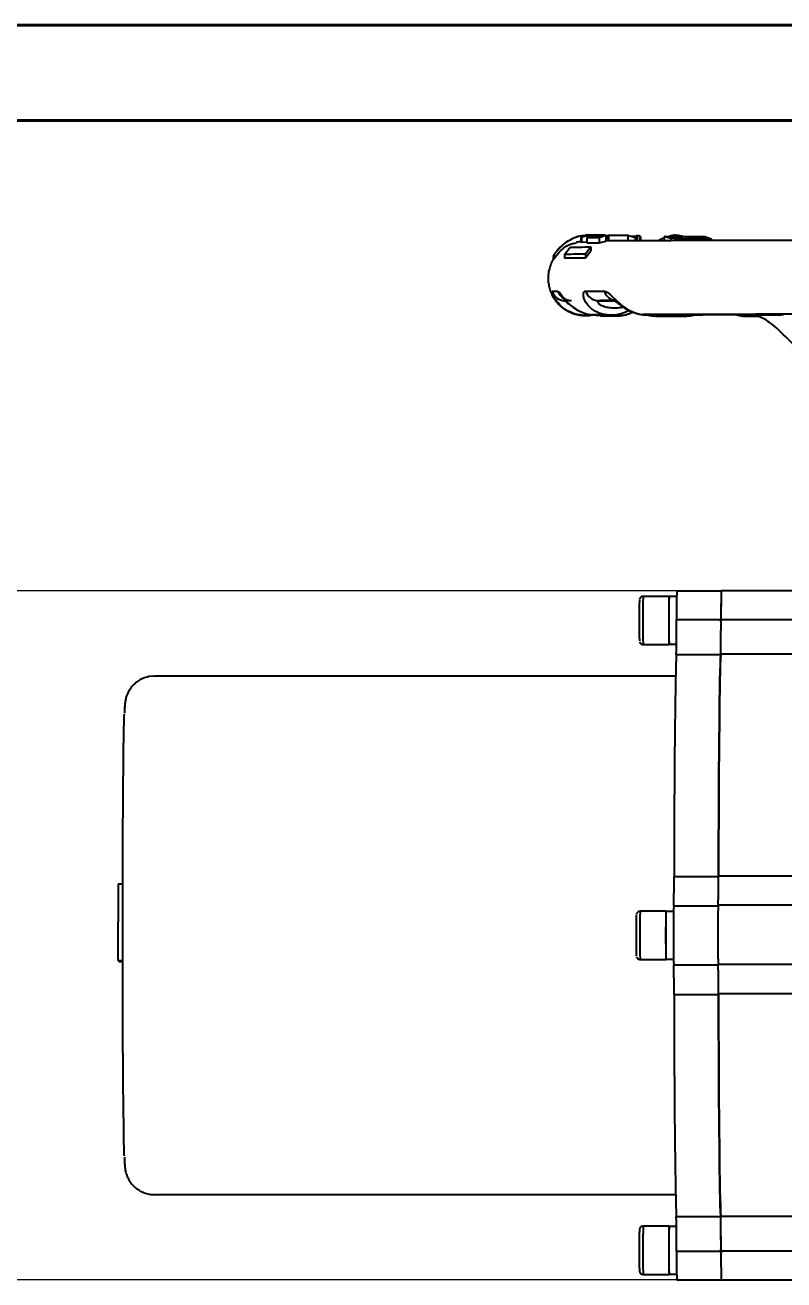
# Model space of a CAD drawing. Header units: millimetres. Extents: x 2448 to 4397, y 790 to 2168.
# Drawn here: x 3470.4 to 3654.8, y 1863.6 to 2168.4 of the extents above; entities that cross this region are included whole.
import ezdxf

# ---------------------------------------------------------------- set-up
doc = ezdxf.new("R2010")
doc.units = ezdxf.units.MM
for name, color, linetype, lineweight in [('AM_BOR', 7, 'Continuous', 50), ('标注', 3, 'Continuous', 13), ('粗实线', 7, 'Continuous', 40)]:
    doc.layers.add(name, color=color, linetype=linetype, lineweight=lineweight)
doc.styles.add('SLDTEXTSTYLE1', font='txt.shx', dxfattribs={"width": 0.7, "bigfont": 'gbcbig.shx'})
doc.dimstyles.new('SLDDIMSTYLE12$0', dxfattribs={"dimtxt": 12, "dimasz": 10, "dimexe": 0, "dimexo": 0.0625, "dimgap": 0.875, "dimtad": 1, "dimdec": 1, "dimlfac": 1.8, "dimrnd": 1e-09, "dimzin": 12, "dimdsep": 46, "dimtxsty": 'SLDTEXTSTYLE1', "dimcen": 0.09, "dimdle": 8.16, "dimclrd": 3, "dimclre": 3, "dimadec": 0, "dimazin": 3, "dimtfac": 1, "dimtdec": 1, "dimtofl": 0, "dimtmove": 0, "dimatfit": 3, "dimfxl": 0, "dimfrac": 2, "dimtolj": 1, "dimlwd": 5, "dimlwe": 5, "dimarcsym": 0})

# ---------------------------------------------------------------- blocks, each defined once
blk = doc.blocks.new('*D54')
at = {"layer": 'Defpoints', "color": 0, "transparency": 16777216}
for p in [(3639.56, 2030.97), (3454.81, 1863.57), (3639.56, 1863.57)]:
    blk.add_point(p, dxfattribs=at)
at = {"layer": '标注', "color": 3, "lineweight": 5, "transparency": 16777216}
blk.add_line((3639.5, 2030.97), (3454.81, 2030.97), dxfattribs=at)
at = {"layer": '标注', "color": 3, "linetype": 'Continuous', "lineweight": 5, "transparency": 16777216}
for p, q in [((3454.81, 2020.97), (3454.81, 1873.57)), ((3639.5, 1863.57), (3454.81, 1863.57))]:
    blk.add_line(p, q, dxfattribs=at)
at = {"layer": '标注', "color": 3, "transparency": 16777216}
for points in [[(3453.15, 2020.97), (3456.48, 2020.97), (3454.81, 2030.97)], [(3453.15, 1873.57), (3456.48, 1873.57), (3454.81, 1863.57)]]:
    blk.add_solid(points, dxfattribs=at)
at = {"layer": '标注', "color": 0, "transparency": 16777216, "insert": (3442.51, 1947.27), "char_height": 10, "attachment_point": 5, "rotation": 90, "style": 'SLDTEXTSTYLE1'}
blk.add_mtext('\\A1;{\\H2.28571x;130}', dxfattribs=at)
blk = doc.blocks.new('rA3')
at = {"layer": '粗实线'}
for p, q in [((753.384, 421.26), (333.384, 421.26)), ((748.384, 416.26), (358.384, 416.26))]:
    blk.add_line(p, q, dxfattribs=at)

msp = doc.modelspace()

# ---------------------------------------------------------------- linework, layer by layer
at = {"color": 7, "linetype": 'Continuous', "lineweight": 25}
for p, q in [((3605.618, 2116.917), (3605.458, 2116.914)), ((3605.458, 2116.914), (3605.458, 2115.649)), ((3605.458, 2115.649), (3605.618, 2115.652)), ((3607.871, 2117.362), (3605.618, 2116.917)), ((3605.618, 2116.917), (3605.618, 2115.652)), ((3605.618, 2115.652), (3606.855, 2115.797)), ((3606.89, 2117.243), (3605.809, 2117.219)), ((3607.303, 2117.432), (3606.549, 2117.344)), ((3606.81, 2117.381), (3607.062, 2117.421)), ((3606.855, 2116.697), (3608.531, 2117.251)), ((3609.875, 2116.73), (3606.855, 2116.697)), ((3606.855, 2116.697), (3606.855, 2115.488)), ((3607.062, 2117.421), (3608.106, 2117.443)), ((3608.939, 2117.49), (3607.871, 2117.362)), ((3607.871, 2117.362), (3607.871, 2117.033)), ((3608.531, 2117.251), (3611.536, 2117.28)), ((3608.781, 2117.488), (3608.939, 2117.49)), ((3608.939, 2117.49), (3608.939, 2117.255)), ((3611.536, 2117.28), (3609.875, 2116.73)), ((3609.875, 2116.73), (3609.875, 2115.513)), ((3609.875, 2115.513), (3611.536, 2115.899)), ((3610.446, 2117.391), (3610.025, 2117.395)), ((3611.403, 2117.108), (3612.038, 2116.961)), ((3612.153, 2116.418), (3611.457, 2116.715)), ((3611.536, 2117.28), (3611.536, 2115.899)), ((3612.126, 2116.855), (3611.536, 2117.033)), ((3611.955, 2117.319), (3612.166, 2117.309)), ((3612.05, 2116.65), (3612.153, 2116.612)), ((3612.153, 2117.285), (3612.153, 2115.964)), ((3616.869, 2117.318), (3616.869, 2115.994)), ((3618.609, 2116.748), (3616.869, 2117.318)), ((3617.465, 2117.123), (3618.768, 2117.118)), ((3618.609, 2116.748), (3618.609, 2116.002)), ((3618.609, 2116.311), (3619.161, 2116.022)), ((3618.768, 2117.118), (3619.024, 2117.267)), ((3618.768, 2117.118), (3618.768, 2116.227)), ((3619.024, 2117.267), (3619.024, 2116.094)), ((3619.024, 2117.267), (3619.677, 2117.264)), ((3619.677, 2117.264), (3619.677, 2116.008)), ((3619.677, 2117.264), (3619.947, 2116.971)), ((3619.947, 2116.971), (3619.947, 2116.009)), ((3627.294, 2116.53), (3625.68, 2117.091)), ((3625.68, 2117.091), (3630.302, 2117.07)), ((3625.68, 2117.091), (3625.68, 2116.032)), ((3627.294, 2116.53), (3627.294, 2116.038)), ((3629.014, 2117.168), (3630.788, 2117.068)), ((3630.788, 2117.068), (3635.584, 2117.05)), ((3635.584, 2117.05), (3637.08, 2116.482)), ((3637.08, 2116.482), (3637.08, 2116.069)), ((3601.474, 2112.679), (3602.867, 2114.456)), ((3601.474, 2112.679), (3601.474, 2111.828)), ((3607.877, 2114.529), (3606.529, 2112.769)), ((3606.529, 2111.87), (3607.877, 2113.563)), ((3606.529, 2112.769), (3606.529, 2111.87)), ((3606.855, 2115.488), (3609.875, 2115.513)), ((3607.877, 2114.529), (3607.877, 2113.563)), ((3598.742, 2112.234), (3598.742, 2111.431)), ((3609.738, 2101.462), (3613.638, 2101.459)), ((3605.53, 2097.927), (3605.596, 2097.924)), ((3605.568, 2097.943), (3605.537, 2097.934)), ((3605.61, 2097.966), (3605.568, 2097.943)), ((3605.649, 2097.934), (3605.61, 2097.966)), ((3605.811, 2097.913), (3605.866, 2097.934)), ((3608.222, 2098.014), (3608.363, 2097.983)), ((3609.257, 2097.885), (3609.326, 2097.863)), ((3609.405, 2097.854), (3609.257, 2097.885)), ((3609.326, 2097.863), (3609.366, 2097.862)), ((3610.583, 2097.848), (3609.405, 2097.854)), ((3611.886, 2098.046), (3611.726, 2098.02)), ((3611.811, 2098.011), (3611.886, 2098.046)), ((3620.297, 2098.091), (3620.565, 2098.055)), ((3622.565, 2097.809), (3622.744, 2097.785)), ((3622.822, 2097.776), (3622.565, 2097.809)), ((3644.604, 2097.743), (3644.9, 2097.715)), ((3644.732, 2097.753), (3644.867, 2097.734)), ((3645.576, 2097.667), (3648.826, 2097.66)), ((3654.002, 2098.187), (3648.185, 2098.176)), ((3648.185, 2098.176), (3648.415, 2098.053)), ((3648.415, 2098.053), (3654.033, 2098.059)), ((3654.033, 2098.059), (3654.002, 2098.187)), ((3628.76, 2030.974), (3639.559, 2030.975)), ((3666.56, 2030.975), (3639.561, 2030.974)), ((3626.87, 2029.624), (3620.57, 2029.624)), ((3628.718, 2029.57), (3626.87, 2029.57)), ((3628.689, 2024.027), (3639.488, 2024.027)), ((3639.49, 2024.042), (3666.488, 2024.043)), ((3620.571, 2017.924), (3626.87, 2017.924)), ((3628.618, 2015.534), (3639.417, 2015.535)), ((3666.417, 2015.566), (3639.419, 2015.565)), ((3628.463, 2010.274), (3501.867, 2010.272)), ((3628.083, 1961.614), (3638.882, 1961.614)), ((3638.883, 1961.76), (3678.028, 1961.761)), ((3493.004, 1959.807), (3492.945, 1941.147)), ((3493.004, 1959.807), (3494.127, 1959.807)), ((3627.999, 1954.47), (3638.785, 1954.47)), ((3673.691, 1954.635), (3638.798, 1954.634)), ((3626.111, 1953.124), (3619.812, 1953.124)), ((3627.959, 1953.07), (3626.111, 1953.07)), ((3492.945, 1941.147), (3492.98, 1941.147)), ((3492.945, 1941.147), (3494.117, 1941.147)), ((3492.98, 1941.147), (3494.117, 1941.147)), ((3493.14, 1941.147), (3493.14, 1940.937)), ((3493.14, 1940.937), (3494.117, 1940.937)), ((3493.14, 1940.937), (3493.167, 1940.937)), ((3493.167, 1940.937), (3494.117, 1940.937)), ((3619.812, 1941.424), (3626.111, 1941.424)), ((3626.111, 1941.478), (3627.959, 1941.478)), ((3627.999, 1940.079), (3638.798, 1940.079)), ((3638.798, 1940.243), (3674.453, 1940.244)), ((3628.083, 1932.935), (3638.883, 1932.935)), ((3676.249, 1933.081), (3638.882, 1933.081)), ((3628.465, 1884.274), (3501.869, 1884.272)), ((3628.62, 1879.014), (3639.419, 1879.015)), ((3639.418, 1879.045), (3666.417, 1879.046)), ((3626.873, 1876.624), (3620.573, 1876.624)), ((3626.873, 1876.57), (3626.873, 1876.468)), ((3628.691, 1870.522), (3639.489, 1870.522)), ((3666.488, 1870.538), (3639.489, 1870.538)), ((3620.573, 1864.924), (3626.873, 1864.924)), ((3626.873, 1864.978), (3628.72, 1864.978)), ((3628.763, 1863.574), (3639.562, 1863.575)), ((3639.56, 1863.575), (3666.559, 1863.575))]:
    msp.add_line(p, q, dxfattribs=at)
at = {"color": 7, "linetype": 'Continuous', "lineweight": 25, "flags": 128}
for points in [[(3606.56, 2103.783), (3607.074, 2103.786), (3607.603, 2103.789), (3608.146, 2103.792), (3608.704, 2103.795), (3609.276, 2103.798), (3609.862, 2103.801), (3610.463, 2103.804), (3611.079, 2103.807)], [(3613.287, 2101.481), (3612.967, 2101.48), (3612.393, 2101.477), (3611.834, 2101.474), (3611.288, 2101.471), (3610.757, 2101.468), (3610.24, 2101.465), (3609.738, 2101.462)], [(3626.878, 2029.57), (3626.867, 2029.615), (3626.853, 2029.379), (3626.841, 2028.841), (3626.83, 2028.03), (3626.822, 2026.989), (3626.816, 2025.775), (3626.812, 2024.454), (3626.812, 2023.095), (3626.816, 2021.774), (3626.822, 2020.56), (3626.83, 2019.519), (3626.841, 2018.708), (3626.854, 2018.17), (3626.867, 2017.934), (3626.878, 2017.978)], [(3628.618, 2015.534), (3628.572, 2014.402), (3628.527, 2012.958), (3628.483, 2011.211), (3628.441, 2009.167), (3628.4, 2006.838), (3628.36, 2004.232), (3628.323, 2001.363), (3628.287, 1998.244), (3628.254, 1994.889), (3628.223, 1991.314), (3628.195, 1987.534), (3628.169, 1983.569), (3628.146, 1979.435), (3628.126, 1975.153), (3628.108, 1970.742), (3628.094, 1966.222), (3628.083, 1961.614)], [(3639.417, 2015.535), (3639.371, 2014.402), (3639.327, 2012.958), (3639.283, 2011.211), (3639.24, 2009.168), (3639.199, 2006.838), (3639.16, 2004.232), (3639.122, 2001.364), (3639.087, 1998.244), (3639.054, 1994.889), (3639.023, 1991.314), (3638.994, 1987.535), (3638.968, 1983.569), (3638.945, 1979.436), (3638.925, 1975.153), (3638.908, 1970.742), (3638.894, 1966.222), (3638.882, 1961.614)], [(3638.883, 1961.76), (3638.894, 1966.365), (3638.908, 1970.882), (3638.926, 1975.29), (3638.946, 1979.568), (3638.969, 1983.696), (3638.995, 1987.656), (3639.024, 1991.429), (3639.055, 1994.998), (3639.088, 1998.346), (3639.124, 2001.458), (3639.161, 2004.318), (3639.201, 2006.915), (3639.242, 2009.236), (3639.284, 2011.27), (3639.328, 2013.008), (3639.373, 2014.442), (3639.419, 2015.565)], [(3501.867, 2010.272), (3500.462, 2010.134), (3500.326, 2010.106)], [(3494.517, 1893.611), (3494.502, 1894.073), (3494.462, 1895.518), (3494.423, 1897.266), (3494.385, 1899.308), (3494.35, 1901.632), (3494.316, 1904.223), (3494.284, 1907.067), (3494.255, 1910.147), (3494.228, 1913.445), (3494.203, 1916.941), (3494.181, 1920.616), (3494.162, 1924.446), (3494.146, 1928.411), (3494.134, 1932.486), (3494.124, 1936.648), (3494.117, 1940.873), (3494.114, 1945.135), (3494.114, 1949.41), (3494.117, 1953.672), (3494.123, 1957.896), (3494.133, 1962.058), (3494.146, 1966.134), (3494.162, 1970.098), (3494.18, 1973.929), (3494.202, 1977.603), (3494.226, 1981.1), (3494.253, 1984.397), (3494.283, 1987.477), (3494.315, 1990.321), (3494.348, 1992.913), (3494.384, 1995.236), (3494.421, 1997.278), (3494.46, 1999.027), (3494.5, 2000.472), (3494.522, 2001.114)], [(3626.119, 1953.07), (3626.111, 1953.124), (3626.098, 1952.967), (3626.085, 1952.502), (3626.074, 1951.756), (3626.065, 1950.768), (3626.058, 1949.591), (3626.054, 1948.29), (3626.053, 1946.934), (3626.056, 1945.597), (3626.061, 1944.349), (3626.069, 1943.26), (3626.079, 1942.387), (3626.092, 1941.777), (3626.105, 1941.464), (3626.118, 1941.464), (3626.119, 1941.478)], [(3628.083, 1932.935), (3628.095, 1928.327), (3628.109, 1923.807), (3628.127, 1919.396), (3628.147, 1915.114), (3628.17, 1910.98), (3628.196, 1907.014), (3628.225, 1903.235), (3628.256, 1899.66), (3628.289, 1896.305), (3628.325, 1893.185), (3628.362, 1890.317), (3628.402, 1887.711), (3628.443, 1885.381), (3628.485, 1883.338), (3628.529, 1881.591), (3628.574, 1880.147), (3628.62, 1879.014)], [(3639.418, 1879.045), (3639.372, 1880.188), (3639.327, 1881.641), (3639.283, 1883.398), (3639.241, 1885.451), (3639.2, 1887.789), (3639.16, 1890.403), (3639.123, 1893.28), (3639.087, 1896.407), (3639.054, 1899.769), (3639.023, 1903.351), (3638.995, 1907.137), (3638.969, 1911.108), (3638.946, 1915.246), (3638.925, 1919.533), (3638.908, 1923.948), (3638.894, 1928.471), (3638.882, 1933.081)], [(3638.883, 1932.935), (3638.894, 1928.327), (3638.909, 1923.807), (3638.926, 1919.396), (3638.946, 1915.114), (3638.97, 1910.98), (3638.996, 1907.015), (3639.024, 1903.235), (3639.055, 1899.66), (3639.089, 1896.305), (3639.124, 1893.186), (3639.162, 1890.317), (3639.201, 1887.711), (3639.242, 1885.382), (3639.285, 1883.338), (3639.329, 1881.591), (3639.374, 1880.147), (3639.419, 1879.015)], [(3626.88, 1876.57), (3626.876, 1876.615), (3626.862, 1876.536), (3626.85, 1876.146), (3626.838, 1875.467), (3626.828, 1874.535), (3626.821, 1873.4), (3626.816, 1872.124), (3626.815, 1870.774)], [(3626.815, 1870.774), (3626.816, 1869.425), (3626.821, 1868.149), (3626.828, 1867.014), (3626.838, 1866.082), (3626.85, 1865.403), (3626.863, 1865.013), (3626.876, 1864.934), (3626.881, 1864.978)]]:
    msp.add_lwpolyline(points, dxfattribs=at)
at = {"color": 7, "linetype": 'Continuous', "lineweight": 25}
for centre, radius, start, end in [((3601.075, 2002.518), 101.215, 90.67829, 91.46899), ((3601.839, 2104.972), 3.591, 200.7466, 269.94723), ((3603.244, 2104.989), 3.597, 200.56927, 233.36676), ((3609.796, 2104.878), 3.416, 198.69099, 269.01094), ((3614.329, 2104.875), 3.421, 198.18231, 253.87515), ((3801.4, 2025.726), 172.719, 178.25882, 180.56383), ((3812.199, 2025.727), 172.719, 178.25882, 180.56383), ((3837.386, 2025.471), 197.902, 178.40645, 180.41367), ((3830.644, 2023.797), 211.034, 178.66413, 181.34967), ((3834.419, 2023.778), 213.928, 178.43392, 181.56789), ((3838.628, 2023.778), 211.837, 178.43306, 181.56875), ((3298.606, 2022.534), 330.086, 358.78492, 0.25909), ((3309.406, 2022.534), 330.086, 358.78492, 0.25909), ((3311.406, 2022.552), 328.087, 358.77968, 0.26016), ((3446.548, 1960.183), 181.541, 358.19669, 0.45176), ((3458.989, 1960.328), 179.899, 358.18635, 0.45621), ((3915.801, 1947.279), 287.892, 178.5687, 181.43311), ((3926.597, 1947.437), 287.889, 178.56747, 181.4319), ((3824.955, 1947.233), 206.104, 178.61236, 181.36333), ((3834.752, 1947.278), 215.02, 178.44188, 181.55993), ((3836.319, 1947.278), 210.288, 178.4215, 181.58031), ((3863.219, 1945.852), 224.495, 179.61404, 181.4735), ((3446.548, 1934.36), 181.541, 359.55006, 1.80512), ((3455.7, 1934.505), 183.188, 359.55443, 1.79488), ((3457.347, 1934.36), 181.541, 359.55006, 1.80512), ((3298.608, 1872.004), 330.086, 359.74272, 1.21689), ((3307.405, 1872.023), 332.087, 359.74377, 1.21169), ((3309.408, 1872.004), 330.086, 359.74272, 1.21689), ((3840.918, 1871.579), 221.296, 179.01293, 180.20837), ((3784.606, 1872.072), 164.096, 178.41024, 180.45303), ((3878.733, 1870.964), 251.932, 178.74849, 181.36147), ((4010.794, 1870.604), 391.17, 179.97506, 180.44081), ((3739.724, 1869.035), 119.222, 179.16427, 181.97608), ((3775.787, 1868.564), 147.109, 179.23731, 181.94366), ((3787.31, 1868.576), 147.834, 179.23971, 181.93875), ((3786.587, 1868.564), 147.109, 179.23731, 181.94366)]:
    msp.add_arc(centre, radius, start, end, dxfattribs=at)
for centre, major_axis, ratio, start_param, end_param in [((3626.87, 2023.774), (9.981, 0), 0.5807102, 4.712389, 4.9017856), ((3628.76, 2023.774), (9.981, 0), 0.5807102, 4.6175706, 4.712389), ((3628.763, 1870.774), (10.096, 0), 0.5740854, 1.5707964, 1.760193), ((3626.873, 1870.774), (10.096, 0), 0.5740854, 1.477063, 1.5707964)]:
    msp.add_ellipse(centre, major_axis=major_axis, ratio=ratio, start_param=start_param, end_param=end_param, dxfattribs=at)
for points, knots in [([(3605.79, 2117.255), (3605.732, 2117.248), (3605.073, 2117.175), (3603.862, 2116.745), (3602.235, 2115.939), (3600.362, 2114.561), (3599.375, 2113.143), (3598.742, 2112.234)], [0, 0, 0, 0, 0.0197889, 0.2258169, 0.430463, 0.6350741, 1, 1, 1, 1]), ([(3604.832, 2117.035), (3604.777, 2117.021), (3604.514, 2116.954), (3604.239, 2116.843), (3604.021, 2116.755)], [0, 0, 0, 0, 0.2087385, 1, 1, 1, 1]), ([(3605.458, 2115.822), (3605.382, 2115.813), (3605.212, 2115.793), (3604.83, 2115.735), (3604.491, 2115.654), (3604.355, 2115.621)], [0, 0, 0, 0, 0.3258219, 0.7307045, 1, 1, 1, 1]), ([(3609.562, 2117.257), (3609.443, 2117.291), (3609.212, 2117.355), (3608.973, 2117.359), (3608.857, 2117.361)], [0, 0, 0, 0, 0.5163431, 1, 1, 1, 1]), ([(3610.471, 2117.27), (3610.175, 2117.331), (3609.768, 2117.414), (3609.299, 2117.387), (3609.172, 2117.38)], [0, 0, 0, 0, 0.7283662, 1, 1, 1, 1]), ([(3612.153, 2117.123), (3611.917, 2117.183), (3611.087, 2117.393), (3610.227, 2117.391), (3609.613, 2117.39)], [0, 0, 0, 0, 0.284829, 1, 1, 1, 1]), ([(3609.922, 2117.344), (3610.065, 2117.355), (3610.347, 2117.377), (3610.577, 2117.306), (3610.69, 2117.272)], [0, 0, 0, 0, 0.5084348, 1, 1, 1, 1]), ([(3611.299, 2117.382), (3611.231, 2117.382), (3611.069, 2117.384), (3610.944, 2117.385), (3610.871, 2117.386)], [0, 0, 0, 0, 0.4186097, 1, 1, 1, 1]), ([(3896.119, 2097.933), (3896.175, 2097.939), (3896.314, 2097.955), (3896.702, 2098.014), (3897.303, 2098.14), (3898.09, 2098.369), (3899.023, 2098.75), (3900.042, 2099.319), (3901.062, 2100.089), (3902.023, 2101.064), (3902.86, 2102.234), (3903.515, 2103.561), (3903.949, 2105.003), (3904.143, 2106.543), (3904.066, 2108.102), (3903.725, 2109.599), (3903.175, 2110.94), (3902.464, 2112.113), (3901.636, 2113.111), (3900.733, 2113.933), (3899.798, 2114.582), (3898.881, 2115.066), (3898.041, 2115.399), (3897.329, 2115.607), (3896.768, 2115.728), (3896.347, 2115.796), (3896.027, 2115.834), (3895.767, 2115.858), (3895.533, 2115.874), (3895.283, 2115.886), (3894.906, 2115.899), (3894.315, 2115.912), (3893.339, 2115.927), (3892.112, 2115.941), (3890.589, 2115.955), (3888.807, 2115.968), (3886.762, 2115.981), (3884.453, 2115.994), (3881.884, 2116.007), (3879.059, 2116.019), (3875.983, 2116.031), (3872.661, 2116.043), (3869.1, 2116.054), (3865.306, 2116.065), (3861.288, 2116.076), (3857.052, 2116.086), (3852.608, 2116.096), (3847.963, 2116.106), (3843.127, 2116.115), (3838.11, 2116.123), (3832.92, 2116.131), (3827.569, 2116.139), (3822.067, 2116.146), (3816.425, 2116.153), (3810.653, 2116.159), (3804.764, 2116.164), (3798.768, 2116.169), (3792.679, 2116.173), (3786.506, 2116.177), (3780.263, 2116.18), (3773.963, 2116.183), (3767.616, 2116.184), (3761.237, 2116.186), (3754.837, 2116.186), (3748.429, 2116.187), (3742.025, 2116.186), (3735.639, 2116.185), (3729.283, 2116.183), (3722.969, 2116.181), (3716.71, 2116.178), (3710.518, 2116.175), (3704.405, 2116.171), (3698.384, 2116.166), (3692.466, 2116.161), (3686.662, 2116.155), (3680.985, 2116.149), (3675.445, 2116.142), (3670.054, 2116.134), (3664.821, 2116.126), (3659.758, 2116.118), (3654.874, 2116.109), (3650.178, 2116.1), (3645.681, 2116.09), (3641.39, 2116.08), (3637.314, 2116.069), (3633.462, 2116.058), (3629.84, 2116.047), (3626.455, 2116.036), (3623.315, 2116.024), (3620.426, 2116.011), (3617.79, 2115.999), (3615.42, 2115.986), (3613.304, 2115.973), (3612.123, 2115.964), (3611.536, 2115.96)], [0, 0, 0, 0, 0.0010918, 0.00275364, 0.00438213, 0.00630054, 0.00871632, 0.01139743, 0.01430286, 0.01743172, 0.02070869, 0.02407314, 0.02748648, 0.03092495, 0.03460763, 0.03807285, 0.04134692, 0.04445091, 0.04739237, 0.05016927, 0.05276964, 0.0551654, 0.05729546, 0.05908138, 0.06058895, 0.06205639, 0.06371606, 0.06581702, 0.06876659, 0.07325146, 0.08085549, 0.09660782, 0.11096094, 0.12617044, 0.14100345, 0.15570138, 0.1703395, 0.18494661, 0.19953593, 0.21411428, 0.22868548, 0.24325181, 0.25781472, 0.27237513, 0.28693368, 0.30149083, 0.31604688, 0.33060208, 0.34515659, 0.35971055, 0.37426407, 0.38881721, 0.40337006, 0.41792265, 0.43247503, 0.44702723, 0.46157929, 0.47613123, 0.49068307, 0.50523482, 0.51978651, 0.53433815, 0.54888975, 0.56344133, 0.57799289, 0.59254445, 0.60709602, 0.62164761, 0.63619922, 0.65075088, 0.6653026, 0.67985438, 0.69440625, 0.70895823, 0.72351033, 0.73806258, 0.75261502, 0.76716767, 0.78172057, 0.79627378, 0.81082736, 0.82538139, 0.83993597, 0.85449122, 0.86904732, 0.88360448, 0.89816301, 0.91272333, 0.92728604, 0.94185199, 0.9564225, 0.97099962, 0.98558672, 1, 1, 1, 1]), ([(3616.869, 2117.318), (3615.929, 2117.313), (3614.045, 2117.302), (3612.785, 2117.291), (3612.153, 2117.285)], [0, 0, 0, 0, 0.4988559, 1, 1, 1, 1]), ([(3625.68, 2116.605), (3625.255, 2116.522), (3624.759, 2116.424), (3624.369, 2116.077), (3624.313, 2116.027)], [0, 0, 0, 0, 0.8554953, 1, 1, 1, 1]), ([(3630.302, 2117.07), (3629.292, 2117.288), (3628.167, 2117.529), (3627.115, 2117.126), (3627.008, 2117.085)], [0, 0, 0, 0, 0.8987357, 1, 1, 1, 1]), ([(3637.08, 2116.482), (3635.317, 2116.49), (3631.782, 2116.506), (3628.792, 2116.522), (3627.294, 2116.53)], [0, 0, 0, 0, 0.498853, 1, 1, 1, 1]), ([(3629.019, 2117.288), (3628.876, 2117.289), (3628.702, 2117.289), (3628.546, 2117.29), (3628.518, 2117.29)], [0, 0, 0, 0, 0.823039, 1, 1, 1, 1]), ([(3598.742, 2111.431), (3599.342, 2112.245), (3600.542, 2113.873), (3602.638, 2115.225), (3603.997, 2115.444), (3604.38, 2115.506)], [0, 0, 0, 0, 0.4181745, 0.8359847, 1, 1, 1, 1]), ([(3600.738, 2114.717), (3600.606, 2114.604), (3600.089, 2114.16), (3599.596, 2113.604), (3599.304, 2113.129), (3599.278, 2113.088)], [0, 0, 0, 0, 0.2378924, 0.933656, 1, 1, 1, 1]), ([(3606.529, 2112.769), (3605.523, 2112.753), (3603.506, 2112.721), (3602.153, 2112.693), (3601.474, 2112.679)], [0, 0, 0, 0, 0.4988716, 1, 1, 1, 1]), ([(3602.867, 2114.456), (3603.536, 2114.468), (3604.876, 2114.491), (3606.875, 2114.516), (3607.877, 2114.529)], [0, 0, 0, 0, 0.4988697, 1, 1, 1, 1]), ([(3598.742, 2111.44), (3598.696, 2111.373), (3598.372, 2110.895), (3597.968, 2109.881), (3597.57, 2108.432), (3597.438, 2106.888), (3597.568, 2105.346), (3597.955, 2103.878), (3598.54, 2102.57), (3599.277, 2101.431), (3600.124, 2100.468), (3601.037, 2099.681), (3601.972, 2099.065), (3602.879, 2098.612), (3603.697, 2098.307), (3604.381, 2098.119), (3604.91, 2098.012), (3605.294, 2097.953), (3605.451, 2097.936), (3605.53, 2097.927)], [0, 0, 0, 0, 0.0129817, 0.0915666, 0.1711455, 0.2512179, 0.3358249, 0.4155041, 0.4908657, 0.5623255, 0.6300114, 0.6938337, 0.7534578, 0.8081162, 0.8561986, 0.8961668, 0.9305595, 0.9652744, 1, 1, 1, 1]), ([(3601.474, 2111.828), (3602.073, 2111.835), (3603.272, 2111.847), (3605.12, 2111.861), (3606.287, 2111.869), (3606.529, 2111.87)], [0, 0, 0, 0, 0.44146312, 0.88448765, 1, 1, 1, 1]), ([(3602.57, 2098.834), (3602.555, 2098.839), (3601.764, 2099.11), (3600.567, 2100.141), (3599.316, 2101.558), (3598.769, 2102.602), (3598.505, 2103.286), (3598.427, 2103.646), (3598.467, 2103.686), (3598.48, 2103.699)], [0, 0, 0, 0, 0.0051498, 0.2637613, 0.4968998, 0.6774233, 0.7663937, 0.920563, 1, 1, 1, 1]), ([(3599.877, 2103.726), (3599.984, 2103.669), (3600.13, 2103.592), (3600.6, 2103.004), (3601.067, 2102.368), (3601.947, 2101.325), (3603.107, 2100.146), (3605.131, 2098.812), (3606.967, 2098.171), (3608.027, 2098.026), (3608.278, 2097.992)], [0, 0, 0, 0, 0.128291, 0.1754745, 0.3413402, 0.37769, 0.5530357, 0.7475399, 0.9403543, 1, 1, 1, 1]), ([(3611.726, 2098.02), (3611.485, 2098.055), (3610.477, 2098.2), (3608.81, 2098.844), (3607.158, 2100.181), (3606.256, 2101.65), (3606.022, 2102.685), (3606.065, 2103.37), (3606.249, 2103.729), (3606.481, 2103.769), (3606.56, 2103.783)], [0, 0, 0, 0, 0.0604604, 0.2529652, 0.4471572, 0.6222214, 0.7577767, 0.8245847, 0.9403506, 1, 1, 1, 1]), ([(3611.079, 2103.807), (3611.322, 2103.751), (3611.656, 2103.674), (3612.436, 2103.085), (3613.083, 2102.449), (3614.156, 2101.405), (3615.44, 2100.225), (3617.471, 2098.891), (3619.231, 2098.244), (3620.229, 2098.1), (3620.474, 2098.065)], [0, 0, 0, 0, 0.1279255, 0.1749745, 0.3403676, 0.376614, 0.5514599, 0.7454096, 0.9376744, 1, 1, 1, 1]), ([(3603.172, 2101.419), (3603.135, 2101.415), (3602.834, 2101.384), (3602.319, 2101.507), (3601.727, 2101.725), (3601.335, 2101.97), (3601.148, 2102.123), (3601.102, 2102.171), (3601.201, 2102.069), (3601.451, 2101.795), (3601.873, 2101.338), (3602.545, 2100.67), (3603.474, 2099.892), (3604.657, 2099.114), (3606.057, 2098.48), (3607.296, 2098.098), (3608.043, 2098.043), (3608.268, 2098.026)], [0, 0, 0, 0, 0.00910857, 0.07249853, 0.12677853, 0.17280217, 0.21268335, 0.24890185, 0.2926529, 0.33852857, 0.40669313, 0.49506458, 0.5929793, 0.70451909, 0.826869, 0.94786403, 1, 1, 1, 1]), ([(3601.835, 2101.38), (3601.822, 2101.362), (3601.806, 2101.338), (3601.904, 2101.174), (3602.063, 2100.996), (3602.345, 2100.752), (3602.574, 2100.63), (3602.701, 2100.562)], [0, 0, 0, 0, 0.30467016, 0.39333567, 0.67795742, 0.82018162, 1, 1, 1, 1]), ([(3609.738, 2101.462), (3609.652, 2101.443), (3609.543, 2101.419), (3609.485, 2101.255), (3609.525, 2101.076), (3609.765, 2100.754), (3610.308, 2100.351), (3611.332, 2099.962), (3612.62, 2099.723), (3614.033, 2099.702), (3615.079, 2099.78), (3615.621, 2099.933), (3615.68, 2099.95)], [0, 0, 0, 0, 0.09031381, 0.11659691, 0.20096785, 0.24312737, 0.35682718, 0.49796463, 0.65195379, 0.81707357, 0.98007958, 1, 1, 1, 1]), ([(3613.39, 2101.63), (3613.386, 2101.632), (3613.357, 2101.645), (3613.477, 2101.579), (3613.761, 2101.374), (3614.254, 2100.996), (3614.986, 2100.425), (3615.956, 2099.738), (3617.167, 2099.022), (3618.543, 2098.458), (3619.669, 2098.131), (3620.289, 2098.101), (3620.434, 2098.094)], [0, 0, 0, 0, 0.0104247, 0.0696818, 0.1322346, 0.2193566, 0.3320572, 0.4619116, 0.6153796, 0.7904483, 0.9509876, 1, 1, 1, 1]), ([(3605.568, 2097.943), (3605.32, 2097.976), (3604.272, 2098.114), (3603.307, 2098.522), (3602.57, 2098.834)], [0, 0, 0, 0, 0.2368859, 1, 1, 1, 1]), ([(3605.703, 2097.923), (3605.649, 2097.926), (3605.58, 2097.93), (3605.637, 2097.933), (3605.649, 2097.934)], [0, 0, 0, 0, 0.7912684, 1, 1, 1, 1]), ([(3607.93, 2098.059), (3607.743, 2098.009), (3607.001, 2097.809), (3606.228, 2097.881), (3605.649, 2097.934)], [0, 0, 0, 0, 0.2517181, 1, 1, 1, 1]), ([(3605.766, 2097.904), (3605.785, 2097.902), (3605.926, 2097.889), (3606.086, 2097.882), (3606.306, 2097.869), (3606.441, 2097.866), (3606.508, 2097.864)], [0, 0, 0, 0, 0.0360645, 0.2729546, 0.6394255, 1, 1, 1, 1]), ([(3606.508, 2097.901), (3606.878, 2097.873), (3607.491, 2097.826), (3608.081, 2097.996), (3608.315, 2098.063)], [0, 0, 0, 0, 0.6041365, 1, 1, 1, 1]), ([(3607.362, 2097.925), (3607.29, 2097.919), (3607.204, 2097.912), (3607.176, 2097.91), (3607.171, 2097.91)], [0, 0, 0, 0, 0.8394948, 1, 1, 1, 1]), ([(3611.726, 2098.02), (3611.068, 2098.015), (3609.749, 2098.006), (3608.769, 2097.997), (3608.278, 2097.992)], [0, 0, 0, 0, 0.4993996, 1, 1, 1, 1]), ([(3608.363, 2097.983), (3608.853, 2097.988), (3609.834, 2097.997), (3611.151, 2098.006), (3611.811, 2098.011)], [0, 0, 0, 0, 0.4993996, 1, 1, 1, 1]), ([(3609.351, 2097.939), (3609.693, 2097.943), (3610.453, 2097.951), (3611.602, 2097.96), (3612.482, 2097.966), (3612.739, 2097.968)], [0, 0, 0, 0, 0.3675028, 0.8153119, 1, 1, 1, 1]), ([(3610.24, 2097.809), (3610.601, 2097.805), (3611.465, 2097.798), (3612.783, 2097.788), (3613.822, 2097.782), (3614.15, 2097.78)], [0, 0, 0, 0, 0.3296808, 0.7883584, 1, 1, 1, 1]), ([(3611.543, 2097.959), (3611.394, 2097.912), (3611.086, 2097.815), (3610.754, 2097.837), (3610.583, 2097.848)], [0, 0, 0, 0, 0.4862424, 1, 1, 1, 1]), ([(3613.425, 2098.006), (3613.423, 2098.005), (3612.887, 2097.875), (3612.348, 2097.943), (3611.811, 2098.011)], [0, 0, 0, 0, 0.0029458, 1, 1, 1, 1]), ([(3613.44, 2098.029), (3613.56, 2098.033), (3614.172, 2098.053), (3615.26, 2098.349), (3616.352, 2098.731), (3616.912, 2099.057), (3617.041, 2099.132)], [0, 0, 0, 0, 0.09618, 0.4879732, 0.8825891, 1, 1, 1, 1]), ([(3614.15, 2097.821), (3614.413, 2097.814), (3615.481, 2097.786), (3616.826, 2098.086), (3617.766, 2098.622), (3617.961, 2098.734)], [0, 0, 0, 0, 0.2053327, 0.8345567, 1, 1, 1, 1]), ([(3614.297, 2097.793), (3614.742, 2097.817), (3615.672, 2097.866), (3616.945, 2098.19), (3617.724, 2098.546), (3618.052, 2098.696)], [0, 0, 0, 0, 0.346272, 0.7240369, 1, 1, 1, 1]), ([(3647.949, 2098.14), (3645.038, 2098.134), (3639.195, 2098.122), (3631.559, 2098.102), (3625.286, 2098.083), (3621.924, 2098.07), (3620.474, 2098.065)], [0, 0, 0, 0, 0.2673736, 0.5368141, 0.8002087, 1, 1, 1, 1]), ([(3620.565, 2098.055), (3621.814, 2098.06), (3624.316, 2098.069), (3628.722, 2098.083), (3633.69, 2098.097), (3640.016, 2098.113), (3645.035, 2098.122), (3647.978, 2098.128)], [0, 0, 0, 0, 0.173261, 0.3470785, 0.5376909, 0.7290451, 1, 1, 1, 1]), ([(3621.373, 2098.015), (3622.208, 2098.019), (3624, 2098.026), (3627.053, 2098.038), (3630.46, 2098.049), (3634.112, 2098.06), (3637.99, 2098.071), (3642.104, 2098.082), (3645.457, 2098.09), (3647.505, 2098.094), (3648.038, 2098.095)], [0, 0, 0, 0, 0.1209302, 0.2592491, 0.3976125, 0.5360074, 0.6744252, 0.8128603, 0.9513084, 1, 1, 1, 1]), ([(3621.485, 2098.016), (3621.498, 2098.011), (3621.88, 2097.877), (3622.278, 2097.842), (3622.664, 2097.808)], [0, 0, 0, 0, 0.0321402, 1, 1, 1, 1]), ([(3622.713, 2097.799), (3622.785, 2097.785), (3623.063, 2097.731), (3623.342, 2097.753), (3623.55, 2097.77)], [0, 0, 0, 0, 0.2570699, 1, 1, 1, 1]), ([(3625.431, 2098.083), (3625.074, 2097.946), (3624.495, 2097.725), (3623.84, 2097.76), (3623.589, 2097.773)], [0, 0, 0, 0, 0.6165797, 1, 1, 1, 1]), ([(3623.589, 2097.733), (3624.459, 2097.73), (3626.357, 2097.722), (3628.804, 2097.714), (3630.435, 2097.708), (3630.857, 2097.707)], [0, 0, 0, 0, 0.3861018, 0.8412484, 1, 1, 1, 1]), ([(3630.857, 2097.747), (3631.081, 2097.735), (3631.729, 2097.702), (3632.407, 2097.945), (3632.852, 2098.105)], [0, 0, 0, 0, 0.3447618, 1, 1, 1, 1]), ([(3630.864, 2097.734), (3631.166, 2097.737), (3631.918, 2097.744), (3632.728, 2097.899), (3633.212, 2098.087), (3633.261, 2098.106)], [0, 0, 0, 0, 0.3755628, 0.935915, 1, 1, 1, 1]), ([(3643.148, 2098.13), (3643.42, 2098.027), (3643.939, 2097.832), (3644.477, 2097.779), (3644.732, 2097.753)], [0, 0, 0, 0, 0.5259123, 1, 1, 1, 1]), ([(3644.867, 2097.734), (3645.004, 2097.707), (3645.233, 2097.661), (3645.462, 2097.681), (3645.553, 2097.689)], [0, 0, 0, 0, 0.6014206, 1, 1, 1, 1]), ([(3647.281, 2098.093), (3646.933, 2097.921), (3646.411, 2097.662), (3645.785, 2097.695), (3645.576, 2097.705)], [0, 0, 0, 0, 0.6662259, 1, 1, 1, 1]), ([(3648.185, 2098.176), (3648.126, 2098.175), (3648.007, 2098.172), (3647.935, 2098.157), (3647.945, 2098.145), (3647.949, 2098.14)], [0, 0, 0, 0, 0.36917872, 0.74081301, 1, 1, 1, 1]), ([(3647.949, 2098.14), (3648, 2098.118), (3648.128, 2098.065), (3648.307, 2098.057), (3648.415, 2098.053)], [0, 0, 0, 0, 0.3975094, 1, 1, 1, 1]), ([(3653.054, 2094.772), (3652.497, 2095.248), (3651.544, 2096.063), (3649.721, 2097.189), (3648.563, 2097.813), (3647.978, 2098.128)], [0, 0, 0, 0, 0.4104983, 0.7020332, 1, 1, 1, 1]), ([(3654.702, 2098.151), (3654.642, 2098.156), (3654.492, 2098.168), (3654.256, 2098.183), (3654.09, 2098.187), (3654.015, 2098.187), (3654.002, 2098.187)], [0, 0, 0, 0, 0.2405603, 0.6045724, 0.9301432, 1, 1, 1, 1]), ([(3654.033, 2098.059), (3654.153, 2098.063), (3654.362, 2098.072), (3654.6, 2098.128), (3654.702, 2098.151)], [0, 0, 0, 0, 0.5713985, 1, 1, 1, 1]), ([(3666.415, 2098.169), (3666.217, 2098.168), (3664.093, 2098.166), (3660.108, 2098.16), (3656.506, 2098.154), (3654.702, 2098.151)], [0, 0, 0, 0, 0.0488508, 0.5238533, 1, 1, 1, 1]), ([(3667.054, 2081.482), (3666.423, 2082.066), (3663.163, 2085.087), (3658.44, 2089.52), (3654.5, 2093.362), (3653.054, 2094.772)], [0, 0, 0, 0, 0.1317856, 0.68145002, 1, 1, 1, 1]), ([(3620.567, 2029.616), (3620.466, 2029.609), (3620.275, 2029.597), (3620.038, 2029.463), (3619.872, 2029.305), (3619.768, 2029.145), (3619.713, 2029.009), (3619.69, 2028.921), (3619.685, 2028.891), (3619.683, 2028.88)], [0, 0, 0, 0, 0.2265828, 0.4331951, 0.604632, 0.7499542, 0.8681979, 0.9539589, 1, 1, 1, 1]), ([(3619.709, 2018.567), (3619.722, 2018.527), (3619.757, 2018.421), (3619.879, 2018.228), (3620.093, 2018.044), (3620.343, 2017.931), (3620.509, 2017.937), (3620.57, 2017.939)], [0, 0, 0, 0, 0.1196884, 0.3227377, 0.5748445, 0.8451743, 1, 1, 1, 1]), ([(3500.327, 2010.098), (3499.927, 2009.993), (3499.127, 2009.782), (3498.047, 2009.213), (3497.111, 2008.52), (3496.353, 2007.745), (3495.768, 2006.944), (3495.346, 2006.173), (3495.065, 2005.485), (3494.89, 2004.913), (3494.783, 2004.455), (3494.716, 2004.074), (3494.668, 2003.723), (3494.629, 2003.335), (3494.588, 2002.775), (3494.555, 2002.155), (3494.533, 2001.544), (3494.526, 2001.351)], [0, 0, 0, 0, 0.05788, 0.1159015, 0.1703726, 0.2214006, 0.2687805, 0.3118611, 0.349921, 0.3844073, 0.4197312, 0.4600448, 0.5116915, 0.5850239, 0.7030023, 0.9064052, 1, 1, 1, 1]), ([(3619.812, 1953.124), (3619.694, 1953.111), (3619.488, 1953.088), (3619.247, 1952.938), (3619.092, 1952.777), (3618.999, 1952.622), (3618.954, 1952.507), (3618.943, 1952.463), (3618.941, 1952.454)], [0, 0, 0, 0, 0.2917635, 0.5091932, 0.6913411, 0.8453315, 0.9687801, 1, 1, 1, 1]), ([(3618.962, 1942.031), (3618.967, 1942.015), (3618.993, 1941.934), (3619.095, 1941.759), (3619.296, 1941.568), (3619.552, 1941.44), (3619.733, 1941.438), (3619.808, 1941.437)], [0, 0, 0, 0, 0.0521779, 0.2625576, 0.5212588, 0.7985888, 1, 1, 1, 1]), ([(3494.521, 1893.383), (3494.525, 1893.26), (3494.543, 1892.706), (3494.58, 1891.95), (3494.619, 1891.303), (3494.679, 1890.746), (3494.733, 1890.372), (3494.821, 1889.915), (3494.968, 1889.355), (3495.226, 1888.639), (3495.64, 1887.805), (3496.253, 1886.913), (3497.077, 1886.05), (3498.093, 1885.294), (3499.274, 1884.715), (3500.552, 1884.341), (3501.434, 1884.295), (3501.869, 1884.272)], [0, 0, 0, 0, 0.0503805, 0.2276771, 0.4189116, 0.4803745, 0.5309434, 0.5672575, 0.6024213, 0.6380334, 0.6796683, 0.7271535, 0.7781388, 0.8320577, 0.8879252, 0.944862, 1, 1, 1, 1]), ([(3620.574, 1876.61), (3620.525, 1876.613), (3620.375, 1876.624), (3620.152, 1876.533), (3619.947, 1876.385), (3619.815, 1876.222), (3619.738, 1876.072), (3619.7, 1875.954), (3619.684, 1875.879), (3619.676, 1875.822), (3619.668, 1875.75), (3619.663, 1875.656), (3619.658, 1875.494), (3619.656, 1875.391)], [0, 0, 0, 0, 0.05018407, 0.15471291, 0.23911203, 0.31055336, 0.3703637, 0.41638531, 0.45046817, 0.48746847, 0.54925755, 0.71314943, 1, 1, 1, 1]), ([(3619.636, 1867.611), (3619.637, 1867.42), (3619.641, 1866.921), (3619.65, 1866.34), (3619.66, 1865.964), (3619.667, 1865.818), (3619.675, 1865.733), (3619.687, 1865.649), (3619.724, 1865.511), (3619.806, 1865.335), (3619.967, 1865.139), (3620.212, 1864.987), (3620.436, 1864.909), (3620.559, 1864.93), (3620.577, 1864.933)], [0, 0, 0, 0, 0.1357118, 0.3560255, 0.5777425, 0.6922907, 0.7358045, 0.7673626, 0.7910308, 0.8300708, 0.876137, 0.9304871, 0.9902197, 1, 1, 1, 1])]:
    msp.add_open_spline(points, degree=3, knots=knots, dxfattribs=at)

# ---------------------------------------------------------------- block references
at = {"layer": 'AM_BOR', "xscale": 4.640625, "yscale": 4.640625, "zscale": 4.640625}
msp.add_blockref('rA3', (900.889, 213.5), dxfattribs=at)

# ---------------------------------------------------------------- dimensions: what is measured, and where the dimension line sits
at = {"layer": '标注'}
dim = msp.add_linear_dim(base=(3454.813, 1863.575), p1=(3639.559, 2030.975), p2=(3639.56, 1863.575), angle=90, text='{\\H2.28571x;130}', dimstyle='SLDDIMSTYLE12$0', override={"dimtxt": 10, "dimtdec": 3, "dimtzin": 0}, dxfattribs=at)
dim.commit()
dim.dimension.update_dxf_attribs({"geometry": '*D54', "text_midpoint": (3442.51, 1947.275)})

doc.saveas('drawing.dxf')
